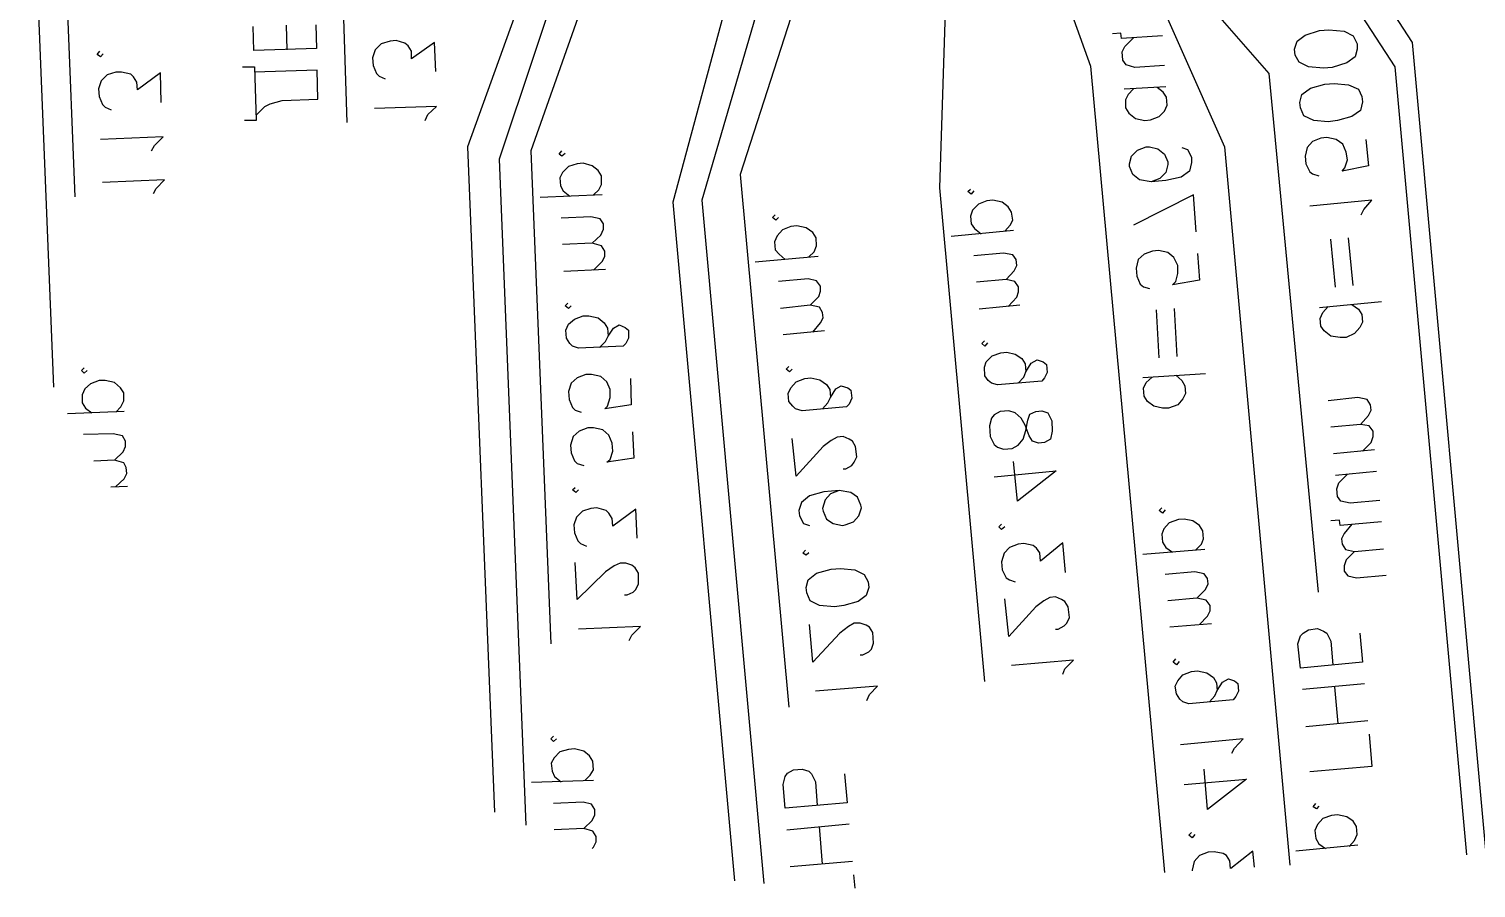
# Model space of a CAD drawing. Header units: metres. Extents: x 131 to 658, y 22 to 173.
# Drawn here: x 418.8 to 443.13, y 22.41 to 36.85 of the extents above; entities that cross this region are included whole.
import ezdxf

# ---------------------------------------------------------------- set-up
doc = ezdxf.new("R2010")
doc.units = ezdxf.units.M
for name, color, linetype in [('ELECTR_CABLE', 7, 'Continuous'), ('ELECTR_CABLE_COMM', 7, 'Continuous'), ('SEWER', 7, 'Continuous'), ('WATER_PIPELINE', 7, 'Continuous')]:
    doc.layers.add(name, color=color, linetype=linetype)

msp = doc.modelspace()

# ---------------------------------------------------------------- linework, layer by layer
at = {"layer": 'ELECTR_CABLE'}
for points in [[(432.874, 76.309), (433.084, 77.263), (418.437, 50.054), (419.211, 30.829)], [(433.051, 70.838), (433.362, 71.77), (433.362, 71.77), (418.925, 50.176), (418.925, 50.176), (419.569, 34.03)], [(434.305, 56.656), (434.383, 57.633), (426.171, 34.873), (426.623, 23.686)], [(434.327, 56.656), (434.383, 57.633), (426.704, 34.663), (427.15, 23.47)], [(434.427, 50.742), (434.416, 51.718), (429.622, 33.941), (430.659, 22.532)], [(434.427, 47.812), (434.438, 48.789), (430.111, 33.975), (431.154, 22.488)], [(435.115, 46.902), (434.383, 47.557), (441.762, 36.216), (442.967, 22.968)], [(434.416, 44.872), (434.449, 45.859), (434.449, 45.859), (430.754, 34.407), (430.754, 34.407), (431.575, 25.452)], [(435.004, 44.283), (434.383, 45.049), (438.899, 34.873), (439.995, 22.795)], [(434.949, 41.731), (434.383, 42.53), (436.647, 36.227), (437.887, 22.674)], [(440.497, 39.501), (439.765, 40.144), (442.051, 36.627), (443.292, 22.986)], [(434.516, 38.835), (434.283, 39.778), (434.283, 39.778), (434.105, 34.185), (434.105, 34.185), (434.86, 25.885)], [(420.046, 36.438), (420.001, 36.383), (420.001, 36.383), (419.946, 36.427), (419.946, 36.427), (419.99, 36.482)], [(421.022, 35.617), (421.011, 36.116), (421.011, 36.116), (420.623, 35.828), (420.623, 35.828), (420.612, 35.961), (420.612, 35.961), (420.556, 36.05), (420.556, 36.05), (420.512, 36.094), (420.512, 36.094), (420.356, 36.127), (420.356, 36.127), (420.257, 36.127), (420.257, 36.127), (420.112, 36.083), (420.112, 36.083), (420.012, 35.983), (420.012, 35.983), (419.968, 35.85), (419.968, 35.85), (419.979, 35.717), (419.979, 35.717), (420.035, 35.584), (420.035, 35.584), (420.079, 35.539), (420.079, 35.539), (420.179, 35.495)], [(420.856, 34.807), (420.911, 34.896), (420.911, 34.896), (421.056, 35.04), (421.056, 35.04), (420.001, 34.996)], [(420.889, 34.086), (420.934, 34.174), (420.934, 34.174), (421.078, 34.319), (421.078, 34.319), (420.035, 34.274)], [(434.682, 34.13), (434.638, 34.074), (434.638, 34.074), (434.583, 34.119), (434.583, 34.119), (434.627, 34.163)], [(435.204, 33.453), (435.293, 33.553), (435.293, 33.553), (435.337, 33.642), (435.337, 33.642), (435.315, 33.775), (435.315, 33.775), (435.259, 33.864), (435.259, 33.864), (435.16, 33.941), (435.16, 33.941), (435.004, 33.975), (435.004, 33.975), (434.904, 33.963), (434.904, 33.963), (434.76, 33.908), (434.76, 33.908), (434.66, 33.808), (434.66, 33.808), (434.627, 33.708), (434.627, 33.708), (434.638, 33.575), (434.638, 33.575), (434.693, 33.497), (434.693, 33.497), (434.804, 33.409)], [(431.398, 33.686), (431.353, 33.642), (431.353, 33.642), (431.298, 33.686), (431.298, 33.686), (431.342, 33.73)], [(431.908, 33.02), (431.997, 33.109), (431.997, 33.109), (432.041, 33.209), (432.041, 33.209), (432.03, 33.342), (432.03, 33.342), (431.975, 33.431), (431.975, 33.431), (431.864, 33.509), (431.864, 33.509), (431.708, 33.542), (431.708, 33.542), (431.609, 33.531), (431.609, 33.531), (431.464, 33.475), (431.464, 33.475), (431.376, 33.375), (431.376, 33.375), (431.331, 33.276), (431.331, 33.276), (431.342, 33.142), (431.342, 33.142), (431.409, 33.065), (431.409, 33.065), (431.509, 32.976)], [(435.348, 33.464), (434.305, 33.364)], [(432.064, 33.031), (431.009, 32.932)], [(435.226, 32.643), (435.359, 32.787), (435.359, 32.787), (435.404, 32.876), (435.404, 32.876), (435.393, 32.976), (435.393, 32.976), (435.337, 33.054), (435.337, 33.054), (435.182, 33.087), (435.182, 33.087), (434.682, 33.042)], [(431.93, 32.21), (432.075, 32.354), (432.075, 32.354), (432.108, 32.443), (432.108, 32.443), (432.108, 32.532), (432.108, 32.532), (432.041, 32.621), (432.041, 32.621), (431.897, 32.654), (431.897, 32.654), (431.398, 32.61)], [(435.259, 32.188), (435.404, 32.343), (435.404, 32.343), (435.437, 32.432), (435.437, 32.432), (435.437, 32.521), (435.437, 32.521), (435.37, 32.61), (435.37, 32.61), (435.226, 32.643), (435.226, 32.643), (434.727, 32.599)], [(431.975, 31.755), (432.108, 31.911), (432.108, 31.911), (432.152, 31.999), (432.152, 31.999), (432.141, 32.088), (432.141, 32.088), (432.086, 32.177), (432.086, 32.177), (431.93, 32.21), (431.93, 32.21), (431.431, 32.155)], [(435.459, 32.21), (434.771, 32.144)], [(432.175, 31.777), (431.475, 31.711)], [(434.915, 31.578), (434.871, 31.522), (434.871, 31.522), (434.816, 31.567), (434.816, 31.567), (434.86, 31.611)], [(435.426, 30.901), (435.526, 31.001), (435.526, 31.001), (435.559, 31.089), (435.559, 31.089), (435.648, 31.234), (435.648, 31.234), (435.748, 31.289), (435.748, 31.289), (435.848, 31.256), (435.848, 31.256), (435.903, 31.211), (435.903, 31.211), (435.914, 31.078), (435.914, 31.078), (435.87, 30.99), (435.87, 30.99), (435.825, 30.934), (435.825, 30.934), (435.082, 30.868), (435.082, 30.868), (434.982, 30.901), (434.982, 30.901), (434.927, 30.945), (434.927, 30.945), (434.871, 31.023), (434.871, 31.023), (434.86, 31.167), (434.86, 31.167), (434.893, 31.256), (434.893, 31.256), (434.993, 31.356), (434.993, 31.356), (435.137, 31.411), (435.137, 31.411), (435.237, 31.422), (435.237, 31.422), (435.381, 31.389), (435.381, 31.389), (435.492, 31.311), (435.492, 31.311), (435.548, 31.223), (435.548, 31.223), (435.559, 31.089)], [(419.779, 31.112), (419.724, 31.067), (419.724, 31.067), (419.68, 31.112), (419.68, 31.112), (419.724, 31.156)], [(431.631, 31.134), (431.586, 31.089), (431.586, 31.089), (431.531, 31.134), (431.531, 31.134), (431.575, 31.178)], [(420.257, 30.413), (420.345, 30.501), (420.345, 30.501), (420.39, 30.601), (420.39, 30.601), (420.39, 30.734), (420.39, 30.734), (420.334, 30.823), (420.334, 30.823), (420.234, 30.912), (420.234, 30.912), (420.079, 30.945), (420.079, 30.945), (419.979, 30.945), (419.979, 30.945), (419.835, 30.89), (419.835, 30.89), (419.735, 30.801), (419.735, 30.801), (419.691, 30.701), (419.691, 30.701), (419.691, 30.568), (419.691, 30.568), (419.746, 30.479), (419.746, 30.479), (419.857, 30.401)], [(432.141, 30.468), (432.23, 30.568), (432.23, 30.568), (432.274, 30.657), (432.274, 30.657), (432.363, 30.801), (432.363, 30.801), (432.452, 30.856), (432.452, 30.856), (432.563, 30.823), (432.563, 30.823), (432.618, 30.779), (432.618, 30.779), (432.63, 30.646), (432.63, 30.646), (432.585, 30.546), (432.585, 30.546), (432.541, 30.501), (432.541, 30.501), (431.797, 30.435), (431.797, 30.435), (431.686, 30.468), (431.686, 30.468), (431.642, 30.512), (431.642, 30.512), (431.575, 30.59), (431.575, 30.59), (431.564, 30.723), (431.564, 30.723), (431.609, 30.823), (431.609, 30.823), (431.697, 30.923), (431.697, 30.923), (431.842, 30.978), (431.842, 30.978), (431.942, 30.99), (431.942, 30.99), (432.097, 30.956), (432.097, 30.956), (432.208, 30.879), (432.208, 30.879), (432.263, 30.79), (432.263, 30.79), (432.274, 30.657)], [(420.401, 30.424), (419.444, 30.383)], [(436.003, 30.091), (435.97, 29.958), (435.97, 29.958), (435.87, 29.902), (435.87, 29.902), (435.77, 29.891), (435.77, 29.891), (435.67, 29.924), (435.67, 29.924), (435.615, 30.013), (435.615, 30.013), (435.548, 30.191), (435.548, 30.191), (435.481, 30.313), (435.481, 30.313), (435.381, 30.401), (435.381, 30.401), (435.271, 30.435), (435.271, 30.435), (435.126, 30.424), (435.126, 30.424), (435.026, 30.368), (435.026, 30.368), (434.982, 30.313), (434.982, 30.313), (434.949, 30.18), (434.949, 30.18), (434.96, 30.002), (434.96, 30.002), (435.026, 29.869), (435.026, 29.869), (435.082, 29.824), (435.082, 29.824), (435.182, 29.791), (435.182, 29.791), (435.326, 29.802), (435.326, 29.802), (435.426, 29.858), (435.426, 29.858), (435.515, 29.958), (435.515, 29.958), (435.559, 30.102), (435.559, 30.102), (435.592, 30.279), (435.592, 30.279), (435.626, 30.379), (435.626, 30.379), (435.725, 30.424), (435.725, 30.424), (435.825, 30.435), (435.825, 30.435), (435.925, 30.401), (435.925, 30.401), (435.992, 30.268), (435.992, 30.268), (436.003, 30.091)], [(420.234, 29.602), (420.379, 29.747), (420.379, 29.747), (420.423, 29.836), (420.423, 29.836), (420.423, 29.924), (420.423, 29.924), (420.368, 30.013), (420.368, 30.013), (420.212, 30.046), (420.212, 30.046), (419.713, 30.035)], [(432.485, 29.458), (432.53, 29.458), (432.53, 29.458), (432.63, 29.514), (432.63, 29.514), (432.674, 29.569), (432.674, 29.569), (432.718, 29.658), (432.718, 29.658), (432.696, 29.836), (432.696, 29.836), (432.641, 29.924), (432.641, 29.924), (432.585, 29.958), (432.585, 29.958), (432.485, 30.002), (432.485, 30.002), (432.385, 29.991), (432.385, 29.991), (432.285, 29.935), (432.285, 29.935), (432.152, 29.836), (432.152, 29.836), (431.697, 29.336), (431.697, 29.336), (431.631, 29.969)], [(420.257, 29.159), (420.401, 29.292), (420.445, 29.381), (420.434, 29.48), (420.39, 29.558), (420.234, 29.602), (419.887, 29.587)], [(435.026, 29.325), (436.07, 29.425), (436.07, 29.425), (435.415, 28.914), (435.415, 28.914), (435.348, 29.58)], [(420.456, 29.159), (420.175, 29.15)], [(432.419, 29.092), (432.274, 29.037), (432.274, 29.037), (432.186, 28.937), (432.186, 28.937), (432.141, 28.792), (432.141, 28.792), (432.152, 28.748), (432.152, 28.748), (432.208, 28.615), (432.208, 28.615), (432.319, 28.537), (432.319, 28.537), (432.474, 28.504), (432.474, 28.504), (432.519, 28.515), (432.519, 28.515), (432.663, 28.57), (432.663, 28.57), (432.752, 28.67), (432.752, 28.67), (432.796, 28.803), (432.796, 28.803), (432.785, 28.848), (432.785, 28.848), (432.729, 28.981), (432.729, 28.981), (432.618, 29.059), (432.618, 29.059), (432.419, 29.092), (432.419, 29.092), (432.163, 29.07), (432.163, 29.07), (431.919, 29.003), (431.919, 29.003), (431.786, 28.892), (431.786, 28.892), (431.742, 28.759), (431.742, 28.759), (431.753, 28.67), (431.753, 28.67), (431.819, 28.537), (431.819, 28.537), (431.919, 28.504)], [(437.9, 28.77), (437.856, 28.715), (437.856, 28.715), (437.801, 28.759), (437.801, 28.759), (437.845, 28.803)], [(435.204, 28.482), (435.148, 28.437), (435.148, 28.437), (435.104, 28.482), (435.104, 28.482), (435.148, 28.526)], [(438.411, 28.093), (438.511, 28.193), (438.511, 28.193), (438.544, 28.282), (438.544, 28.282), (438.533, 28.415), (438.533, 28.415), (438.477, 28.504), (438.477, 28.504), (438.367, 28.582), (438.367, 28.582), (438.222, 28.615), (438.222, 28.615), (438.122, 28.604), (438.122, 28.604), (437.967, 28.548), (437.967, 28.548), (437.878, 28.448), (437.878, 28.448), (437.845, 28.36), (437.845, 28.36), (437.856, 28.226), (437.856, 28.226), (437.912, 28.138), (437.912, 28.138), (438.023, 28.06)], [(431.908, 28.049), (431.864, 28.005), (431.864, 28.005), (431.808, 28.038), (431.808, 28.038), (431.853, 28.093)], [(436.225, 27.716), (436.18, 28.215), (436.18, 28.215), (435.803, 27.905), (435.803, 27.905), (435.792, 28.049), (435.792, 28.049), (435.737, 28.127), (435.737, 28.127), (435.681, 28.171), (435.681, 28.171), (435.526, 28.204), (435.526, 28.204), (435.426, 28.193), (435.426, 28.193), (435.282, 28.138), (435.282, 28.138), (435.193, 28.038), (435.193, 28.038), (435.148, 27.894), (435.148, 27.894), (435.16, 27.76), (435.16, 27.76), (435.226, 27.627), (435.226, 27.627), (435.282, 27.594), (435.282, 27.594), (435.381, 27.561)], [(438.566, 28.104), (437.523, 28.016)], [(432.918, 27.461), (432.874, 27.328), (432.874, 27.328), (432.74, 27.228), (432.74, 27.228), (432.496, 27.161), (432.496, 27.161), (432.341, 27.139), (432.341, 27.139), (432.086, 27.161), (432.086, 27.161), (431.93, 27.239), (431.93, 27.239), (431.875, 27.372), (431.875, 27.372), (431.864, 27.461), (431.864, 27.461), (431.897, 27.594), (431.897, 27.594), (432.041, 27.705), (432.041, 27.705), (432.285, 27.772), (432.285, 27.772), (432.441, 27.783), (432.441, 27.783), (432.685, 27.76), (432.685, 27.76), (432.84, 27.683), (432.84, 27.683), (432.907, 27.561), (432.907, 27.561), (432.918, 27.461)], [(438.433, 27.283), (438.577, 27.428), (438.577, 27.428), (438.622, 27.527), (438.622, 27.527), (438.611, 27.616), (438.611, 27.616), (438.555, 27.694), (438.555, 27.694), (438.4, 27.727), (438.4, 27.727), (437.9, 27.683)], [(436.058, 26.762), (436.103, 26.762), (436.103, 26.762), (436.203, 26.817), (436.203, 26.817), (436.247, 26.862), (436.247, 26.862), (436.291, 26.961), (436.291, 26.961), (436.269, 27.139), (436.269, 27.139), (436.214, 27.228), (436.214, 27.228), (436.158, 27.261), (436.158, 27.261), (436.058, 27.305), (436.058, 27.305), (435.959, 27.294), (435.959, 27.294), (435.859, 27.239), (435.859, 27.239), (435.725, 27.139), (435.725, 27.139), (435.271, 26.64), (435.271, 26.64), (435.204, 27.272)], [(438.477, 26.839), (438.611, 26.984), (438.611, 26.984), (438.655, 27.072), (438.655, 27.072), (438.655, 27.161), (438.655, 27.161), (438.588, 27.25), (438.588, 27.25), (438.433, 27.283), (438.433, 27.283), (437.945, 27.239)], [(432.774, 26.329), (432.818, 26.329), (432.818, 26.329), (432.918, 26.384), (432.918, 26.384), (432.962, 26.429), (432.962, 26.429), (432.996, 26.529), (432.996, 26.529), (432.985, 26.706), (432.985, 26.706), (432.929, 26.795), (432.929, 26.795), (432.874, 26.828), (432.874, 26.828), (432.774, 26.862), (432.774, 26.862), (432.674, 26.862), (432.674, 26.862), (432.574, 26.806), (432.574, 26.806), (432.43, 26.695), (432.43, 26.695), (431.975, 26.207), (431.975, 26.207), (431.919, 26.839)], [(438.677, 26.85), (437.978, 26.795)], [(441.174, 26.695), (441.218, 26.207), (441.218, 26.207), (440.175, 26.107), (440.175, 26.107), (440.131, 26.518), (440.131, 26.518), (440.175, 26.651), (440.175, 26.651), (440.22, 26.695), (440.22, 26.695), (440.308, 26.751), (440.308, 26.751), (440.464, 26.773), (440.464, 26.773), (440.564, 26.728), (440.564, 26.728), (440.619, 26.695), (440.619, 26.695), (440.686, 26.562), (440.686, 26.562), (440.719, 26.162)], [(436.18, 26.007), (436.214, 26.096), (436.214, 26.096), (436.358, 26.24), (436.358, 26.24), (435.315, 26.151)], [(438.133, 26.218), (438.089, 26.162), (438.089, 26.162), (438.034, 26.207), (438.034, 26.207), (438.078, 26.262)], [(438.644, 25.541), (438.733, 25.641), (438.733, 25.641), (438.777, 25.73), (438.777, 25.73), (438.866, 25.874), (438.866, 25.874), (438.966, 25.929), (438.966, 25.929), (439.066, 25.896), (439.066, 25.896), (439.121, 25.852), (439.121, 25.852), (439.132, 25.719), (439.132, 25.719), (439.088, 25.63), (439.088, 25.63), (439.043, 25.574), (439.043, 25.574), (438.3, 25.508), (438.3, 25.508), (438.2, 25.541), (438.2, 25.541), (438.145, 25.585), (438.145, 25.585), (438.089, 25.674), (438.089, 25.674), (438.067, 25.807), (438.067, 25.807), (438.111, 25.896), (438.111, 25.896), (438.2, 25.996), (438.2, 25.996), (438.344, 26.051), (438.344, 26.051), (438.444, 26.063), (438.444, 26.063), (438.6, 26.029), (438.6, 26.029), (438.711, 25.952), (438.711, 25.952), (438.766, 25.863), (438.766, 25.863), (438.777, 25.73)], [(432.885, 25.563), (432.929, 25.663), (432.929, 25.663), (433.062, 25.807), (433.062, 25.807), (432.019, 25.719)], [(440.209, 25.752), (441.252, 25.852)], [(440.808, 25.175), (440.752, 25.796)], [(441.307, 25.219), (440.264, 25.119)], [(427.669, 24.92), (427.614, 24.875), (427.614, 24.875), (427.569, 24.92), (427.569, 24.92), (427.614, 24.964)], [(439.021, 24.676), (439.066, 24.764), (439.066, 24.764), (439.21, 24.92), (439.21, 24.92), (438.156, 24.82)], [(441.329, 24.997), (441.374, 24.454), (441.374, 24.454), (440.331, 24.365)], [(428.146, 24.221), (428.235, 24.309), (428.235, 24.309), (428.291, 24.398), (428.291, 24.398), (428.28, 24.542), (428.28, 24.542), (428.224, 24.631), (428.224, 24.631), (428.124, 24.709), (428.124, 24.709), (427.969, 24.753), (427.969, 24.753), (427.869, 24.742), (427.869, 24.742), (427.725, 24.698), (427.725, 24.698), (427.625, 24.598), (427.625, 24.598), (427.58, 24.509), (427.58, 24.509), (427.592, 24.376), (427.592, 24.376), (427.636, 24.287), (427.636, 24.287), (427.747, 24.198)], [(432.507, 24.332), (432.552, 23.843), (432.552, 23.843), (431.509, 23.754), (431.509, 23.754), (431.475, 24.154), (431.475, 24.154), (431.509, 24.287), (431.509, 24.287), (431.553, 24.343), (431.553, 24.343), (431.653, 24.398), (431.653, 24.398), (431.797, 24.409), (431.797, 24.409), (431.908, 24.376), (431.908, 24.376), (431.953, 24.332), (431.953, 24.332), (432.019, 24.198), (432.019, 24.198), (432.052, 23.799)], [(438.222, 24.154), (439.265, 24.243), (439.265, 24.243), (438.611, 23.732), (438.611, 23.732), (438.555, 24.409)], [(428.291, 24.221), (427.248, 24.187)], [(428.124, 23.41), (428.268, 23.544), (428.268, 23.544), (428.313, 23.644), (428.313, 23.644), (428.313, 23.732), (428.313, 23.732), (428.257, 23.821), (428.257, 23.821), (428.113, 23.854), (428.113, 23.854), (427.614, 23.832)], [(440.486, 23.788), (440.442, 23.743), (440.442, 23.743), (440.386, 23.777), (440.386, 23.777), (440.431, 23.832)], [(440.996, 23.111), (441.085, 23.211), (441.085, 23.211), (441.13, 23.311), (441.13, 23.311), (441.119, 23.444), (441.119, 23.444), (441.063, 23.533), (441.063, 23.533), (440.952, 23.61), (440.952, 23.61), (440.797, 23.644), (440.797, 23.644), (440.697, 23.632), (440.697, 23.632), (440.553, 23.577), (440.553, 23.577), (440.464, 23.477), (440.464, 23.477), (440.419, 23.377), (440.419, 23.377), (440.431, 23.244), (440.431, 23.244), (440.486, 23.155), (440.486, 23.155), (440.597, 23.078)], [(428.267, 23.076), (428.291, 23.1), (428.335, 23.189), (428.335, 23.277), (428.28, 23.366), (428.124, 23.41), (427.625, 23.388)], [(431.542, 23.388), (432.585, 23.488)], [(432.141, 22.811), (432.086, 23.444)], [(438.4, 23.311), (438.355, 23.255), (438.355, 23.255), (438.3, 23.3), (438.3, 23.3), (438.344, 23.344)], [(441.141, 23.133), (440.098, 23.033)], [(438.999, 22.738), (438.988, 22.867), (438.932, 22.956), (438.877, 22.989), (438.722, 23.022), (438.622, 23.011), (438.477, 22.956), (438.389, 22.856), (438.355, 22.711), (438.356, 22.701)], [(439.401, 22.76), (439.376, 23.033), (439.004, 22.738)], [(432.641, 22.856), (431.597, 22.767)], [(432.663, 22.634), (432.681, 22.41)]]:
    msp.add_lwpolyline(points, dxfattribs=at)
at = {"layer": 'ELECTR_CABLE_COMM'}
for points in [[(435.947, 58.665), (436.014, 59.641), (436.014, 59.641), (427.236, 34.807), (427.236, 34.807), (427.569, 26.518)], [(427.813, 34.762), (427.758, 34.718), (427.758, 34.718), (427.714, 34.751), (427.714, 34.751), (427.758, 34.807)], [(428.291, 34.063), (428.379, 34.152), (428.379, 34.152), (428.424, 34.241), (428.424, 34.241), (428.424, 34.385), (428.424, 34.385), (428.368, 34.474), (428.368, 34.474), (428.268, 34.552), (428.268, 34.552), (428.113, 34.596), (428.113, 34.596), (428.013, 34.585), (428.013, 34.585), (427.869, 34.541), (427.869, 34.541), (427.769, 34.441), (427.769, 34.441), (427.725, 34.352), (427.725, 34.352), (427.736, 34.219), (427.736, 34.219), (427.78, 34.13), (427.78, 34.13), (427.891, 34.041)], [(428.435, 34.063), (427.392, 34.019)], [(428.268, 33.253), (428.413, 33.386), (428.413, 33.386), (428.457, 33.486), (428.457, 33.486), (428.457, 33.575), (428.457, 33.575), (428.402, 33.664), (428.402, 33.664), (428.246, 33.697), (428.246, 33.697), (427.747, 33.675)], [(428.291, 32.798), (428.435, 32.943), (428.435, 32.943), (428.479, 33.031), (428.479, 33.031), (428.479, 33.12), (428.479, 33.12), (428.424, 33.209), (428.424, 33.209), (428.268, 33.253), (428.268, 33.253), (427.769, 33.231)], [(428.49, 32.809), (427.791, 32.776)], [(427.913, 32.199), (427.869, 32.155), (427.869, 32.155), (427.813, 32.199), (427.813, 32.199), (427.858, 32.244)], [(428.391, 31.5), (428.49, 31.6), (428.49, 31.6), (428.535, 31.689), (428.535, 31.689), (428.624, 31.822), (428.624, 31.822), (428.723, 31.877), (428.723, 31.877), (428.823, 31.833), (428.823, 31.833), (428.879, 31.789), (428.879, 31.789), (428.879, 31.655), (428.879, 31.655), (428.834, 31.567), (428.834, 31.567), (428.79, 31.522), (428.79, 31.522), (428.035, 31.489), (428.035, 31.489), (427.936, 31.522), (427.936, 31.522), (427.891, 31.567), (427.891, 31.567), (427.836, 31.655), (427.836, 31.655), (427.825, 31.789), (427.825, 31.789), (427.869, 31.888), (427.869, 31.888), (427.969, 31.977), (427.969, 31.977), (428.113, 32.033), (428.113, 32.033), (428.213, 32.033), (428.213, 32.033), (428.368, 31.999), (428.368, 31.999), (428.468, 31.911), (428.468, 31.911), (428.524, 31.822), (428.524, 31.822), (428.535, 31.689)], [(428.912, 30.978), (428.923, 30.535), (428.923, 30.535), (428.479, 30.468), (428.479, 30.468), (428.524, 30.512), (428.524, 30.512), (428.568, 30.657), (428.568, 30.657), (428.568, 30.79), (428.568, 30.79), (428.513, 30.923), (428.513, 30.923), (428.413, 31.012), (428.413, 31.012), (428.257, 31.045), (428.257, 31.045), (428.158, 31.045), (428.158, 31.045), (428.013, 30.99), (428.013, 30.99), (427.913, 30.901), (427.913, 30.901), (427.869, 30.757), (427.869, 30.757), (427.88, 30.623), (427.88, 30.623), (427.936, 30.49), (427.936, 30.49), (427.98, 30.446), (427.98, 30.446), (428.08, 30.413)], [(428.945, 30.08), (428.968, 29.636), (428.968, 29.636), (428.513, 29.569), (428.513, 29.569), (428.568, 29.614), (428.568, 29.614), (428.612, 29.758), (428.612, 29.758), (428.601, 29.891), (428.601, 29.891), (428.546, 30.024), (428.546, 30.024), (428.446, 30.113), (428.446, 30.113), (428.291, 30.146), (428.291, 30.146), (428.191, 30.146), (428.191, 30.146), (428.047, 30.091), (428.047, 30.091), (427.947, 30.002), (427.947, 30.002), (427.902, 29.858), (427.902, 29.858), (427.913, 29.725), (427.913, 29.725), (427.969, 29.591), (427.969, 29.591), (428.013, 29.547), (428.013, 29.547), (428.124, 29.514)], [(428.035, 29.103), (427.991, 29.059), (427.991, 29.059), (427.936, 29.103), (427.936, 29.103), (427.98, 29.147)], [(429.023, 28.293), (429.001, 28.781), (429.001, 28.781), (428.612, 28.493), (428.612, 28.493), (428.601, 28.626), (428.601, 28.626), (428.546, 28.715), (428.546, 28.715), (428.501, 28.759), (428.501, 28.759), (428.346, 28.803), (428.346, 28.803), (428.246, 28.792), (428.246, 28.792), (428.102, 28.748), (428.102, 28.748), (428.002, 28.648), (428.002, 28.648), (427.958, 28.515), (427.958, 28.515), (427.969, 28.382), (427.969, 28.382), (428.024, 28.249), (428.024, 28.249), (428.069, 28.204), (428.069, 28.204), (428.169, 28.16)], [(428.812, 27.339), (428.857, 27.339), (428.857, 27.339), (428.956, 27.383), (428.956, 27.383), (429.001, 27.428), (429.001, 27.428), (429.045, 27.527), (429.045, 27.527), (429.045, 27.705), (429.045, 27.705), (428.99, 27.794), (428.99, 27.794), (428.934, 27.838), (428.934, 27.838), (428.834, 27.871), (428.834, 27.871), (428.735, 27.871), (428.735, 27.871), (428.635, 27.827), (428.635, 27.827), (428.49, 27.727), (428.49, 27.727), (428.013, 27.261), (428.013, 27.261), (427.98, 27.882)], [(428.89, 26.573), (428.934, 26.662), (428.934, 26.662), (429.079, 26.806), (429.079, 26.806), (428.035, 26.762)]]:
    msp.add_lwpolyline(points, dxfattribs=at)
at = {"layer": 'SEWER'}
for points in [[(438.999, 37.237), (438.189, 37.77), (438.189, 37.77), (439.643, 36.105), (439.643, 36.105), (440.475, 27.383)], [(437.856, 36.738), (437.168, 36.693), (437.168, 36.693), (437.157, 36.782), (437.157, 36.782), (437.013, 36.771)], [(441.13, 36.516), (441.096, 36.383), (441.096, 36.383), (440.952, 36.283), (440.952, 36.283), (440.708, 36.205), (440.708, 36.205), (440.564, 36.194), (440.564, 36.194), (440.308, 36.216), (440.308, 36.216), (440.153, 36.294), (440.153, 36.294), (440.087, 36.416), (440.087, 36.416), (440.075, 36.516), (440.075, 36.516), (440.12, 36.649), (440.12, 36.649), (440.253, 36.749), (440.253, 36.749), (440.497, 36.826), (440.497, 36.826), (440.652, 36.838), (440.652, 36.838), (440.908, 36.815), (440.908, 36.815), (441.063, 36.738), (441.063, 36.738), (441.13, 36.605), (441.13, 36.605), (441.13, 36.516)], [(437.889, 36.238), (437.39, 36.205), (437.39, 36.205), (437.246, 36.249), (437.246, 36.249), (437.19, 36.327), (437.19, 36.327), (437.179, 36.471), (437.179, 36.471), (437.224, 36.56), (437.224, 36.56), (437.368, 36.704)], [(437.912, 35.883), (437.212, 35.839)], [(437.368, 35.85), (437.279, 35.75), (437.279, 35.75), (437.235, 35.661), (437.235, 35.661), (437.235, 35.528), (437.235, 35.528), (437.29, 35.439), (437.29, 35.439), (437.346, 35.395), (437.346, 35.395), (437.401, 35.351), (437.401, 35.351), (437.556, 35.317), (437.556, 35.317), (437.656, 35.328), (437.656, 35.328), (437.801, 35.384), (437.801, 35.384), (437.889, 35.473), (437.889, 35.473), (437.934, 35.573), (437.934, 35.573), (437.923, 35.706), (437.923, 35.706), (437.867, 35.794), (437.867, 35.794), (437.767, 35.872)], [(441.218, 35.628), (441.185, 35.484), (441.185, 35.484), (441.041, 35.384), (441.041, 35.384), (440.797, 35.317), (440.797, 35.317), (440.641, 35.295), (440.641, 35.295), (440.397, 35.317), (440.397, 35.317), (440.231, 35.395), (440.231, 35.395), (440.175, 35.528), (440.175, 35.528), (440.164, 35.617), (440.164, 35.617), (440.197, 35.75), (440.197, 35.75), (440.342, 35.861), (440.342, 35.861), (440.586, 35.928), (440.586, 35.928), (440.741, 35.939), (440.741, 35.939), (440.985, 35.917), (440.985, 35.917), (441.152, 35.839), (441.152, 35.839), (441.207, 35.717), (441.207, 35.717), (441.218, 35.628)], [(438.178, 34.862), (438.278, 34.829), (438.278, 34.829), (438.344, 34.696), (438.344, 34.696), (438.344, 34.607), (438.344, 34.607), (438.311, 34.463), (438.311, 34.463), (438.167, 34.363), (438.167, 34.363), (437.912, 34.307), (437.912, 34.307), (437.667, 34.285), (437.667, 34.285), (437.468, 34.319), (437.468, 34.319), (437.357, 34.407), (437.357, 34.407), (437.301, 34.541), (437.301, 34.541), (437.301, 34.585), (437.301, 34.585), (437.335, 34.718), (437.335, 34.718), (437.434, 34.818), (437.434, 34.818), (437.579, 34.873), (437.579, 34.873), (437.634, 34.873), (437.634, 34.873), (437.778, 34.84), (437.778, 34.84), (437.889, 34.751), (437.889, 34.751), (437.945, 34.618), (437.945, 34.618), (437.945, 34.574), (437.945, 34.574), (437.912, 34.441), (437.912, 34.441), (437.812, 34.341), (437.812, 34.341), (437.667, 34.285)], [(441.274, 34.996), (441.318, 34.552), (441.318, 34.552), (440.874, 34.463), (440.874, 34.463), (440.919, 34.518), (440.919, 34.518), (440.963, 34.651), (440.963, 34.651), (440.941, 34.785), (440.941, 34.785), (440.885, 34.918), (440.885, 34.918), (440.775, 34.996), (440.775, 34.996), (440.619, 35.029), (440.619, 35.029), (440.519, 35.018), (440.519, 35.018), (440.375, 34.962), (440.375, 34.962), (440.286, 34.862), (440.286, 34.862), (440.253, 34.718), (440.253, 34.718), (440.264, 34.585), (440.264, 34.585), (440.331, 34.452), (440.331, 34.452), (440.375, 34.418), (440.375, 34.418), (440.486, 34.385)], [(438.422, 33.442), (438.378, 34.063), (438.378, 34.063), (437.368, 33.553)], [(441.196, 33.73), (441.241, 33.819), (441.241, 33.819), (441.374, 33.975), (441.374, 33.975), (440.331, 33.875)], [(441.063, 32.543), (440.985, 33.342)], [(438.444, 33.076), (438.477, 32.632), (438.477, 32.632), (438.023, 32.554), (438.023, 32.554), (438.078, 32.61), (438.078, 32.61), (438.111, 32.743), (438.111, 32.743), (438.111, 32.876), (438.111, 32.876), (438.045, 33.009), (438.045, 33.009), (437.945, 33.098), (437.945, 33.098), (437.789, 33.131), (437.789, 33.131), (437.69, 33.12), (437.69, 33.12), (437.545, 33.065), (437.545, 33.065), (437.446, 32.976), (437.446, 32.976), (437.412, 32.832), (437.412, 32.832), (437.423, 32.698), (437.423, 32.698), (437.479, 32.565), (437.479, 32.565), (437.534, 32.521), (437.534, 32.521), (437.634, 32.488)], [(440.763, 32.51), (440.686, 33.32)], [(437.801, 31.322), (437.756, 32.133)], [(438.1, 31.345), (438.056, 32.155)], [(441.54, 32.266), (440.497, 32.166)], [(441.041, 32.221), (441.152, 32.144), (441.152, 32.144), (441.207, 32.055), (441.207, 32.055), (441.218, 31.922), (441.218, 31.922), (441.174, 31.833), (441.174, 31.833), (441.085, 31.733), (441.085, 31.733), (440.941, 31.666), (440.941, 31.666), (440.841, 31.666), (440.841, 31.666), (440.686, 31.689), (440.686, 31.689), (440.575, 31.777), (440.575, 31.777), (440.519, 31.855), (440.519, 31.855), (440.508, 31.988), (440.508, 31.988), (440.553, 32.088), (440.553, 32.088), (440.641, 32.188)], [(438.577, 31.056), (437.523, 30.99)], [(438.078, 31.034), (438.178, 30.945), (438.178, 30.945), (438.233, 30.856), (438.233, 30.856), (438.244, 30.723), (438.244, 30.723), (438.2, 30.634), (438.2, 30.634), (438.111, 30.535), (438.111, 30.535), (437.956, 30.479), (437.956, 30.479), (437.856, 30.479), (437.856, 30.479), (437.712, 30.512), (437.712, 30.512), (437.601, 30.59), (437.601, 30.59), (437.545, 30.679), (437.545, 30.679), (437.534, 30.812), (437.534, 30.812), (437.579, 30.912), (437.579, 30.912), (437.679, 31.001)], [(441.185, 30.202), (441.318, 30.357), (441.318, 30.357), (441.363, 30.446), (441.363, 30.446), (441.352, 30.535), (441.352, 30.535), (441.296, 30.623), (441.296, 30.623), (441.141, 30.657), (441.141, 30.657), (440.641, 30.601)], [(441.218, 29.758), (441.363, 29.902), (441.363, 29.902), (441.396, 30.002), (441.396, 30.002), (441.396, 30.091), (441.396, 30.091), (441.329, 30.18), (441.329, 30.18), (441.185, 30.202), (441.185, 30.202), (440.686, 30.157)], [(441.418, 29.78), (440.73, 29.713)], [(441.451, 29.414), (440.763, 29.347)], [(441.507, 28.926), (441.008, 28.881), (441.008, 28.881), (440.852, 28.914), (440.852, 28.914), (440.797, 28.992), (440.797, 28.992), (440.786, 29.125), (440.786, 29.125), (440.819, 29.225), (440.819, 29.225), (440.963, 29.369)], [(441.54, 28.57), (440.841, 28.504), (440.841, 28.504), (440.83, 28.593), (440.83, 28.593), (440.686, 28.582)], [(441.041, 28.526), (440.908, 28.371), (440.908, 28.371), (440.863, 28.282), (440.863, 28.282), (440.874, 28.193), (440.874, 28.193), (440.93, 28.104), (440.93, 28.104), (441.085, 28.071), (441.085, 28.071), (441.573, 28.116)], [(441.085, 28.071), (440.941, 27.927), (440.941, 27.927), (440.908, 27.827), (440.908, 27.827), (440.908, 27.738), (440.908, 27.738), (440.974, 27.661), (440.974, 27.661), (441.119, 27.627), (441.119, 27.627), (441.618, 27.672)]]:
    msp.add_lwpolyline(points, dxfattribs=at)
at = {"layer": 'WATER_PIPELINE'}
for points in [[(431.32, 62.049), (431.697, 62.948), (431.697, 62.948), (423.586, 52.617), (423.586, 52.617), (424.14, 35.284)], [(423.619, 36.926), (423.63, 36.527), (423.63, 36.527), (422.576, 36.494), (422.576, 36.494), (422.565, 36.893)], [(423.12, 36.915), (423.131, 36.505)], [(425.639, 36.138), (425.616, 36.627), (425.616, 36.627), (425.228, 36.349), (425.228, 36.349), (425.228, 36.482), (425.228, 36.482), (425.172, 36.571), (425.172, 36.571), (425.117, 36.616), (425.117, 36.616), (424.973, 36.66), (424.973, 36.66), (424.873, 36.649), (424.873, 36.649), (424.718, 36.605), (424.718, 36.605), (424.618, 36.505), (424.618, 36.505), (424.573, 36.371), (424.573, 36.371), (424.584, 36.238), (424.584, 36.238), (424.64, 36.105), (424.64, 36.105), (424.684, 36.061), (424.684, 36.061), (424.784, 36.016)], [(422.387, 36.216), (422.587, 36.216), (422.587, 36.216), (422.62, 35.317), (422.62, 35.317), (422.42, 35.317)], [(422.62, 35.406), (422.764, 35.55), (422.764, 35.55), (422.853, 35.595), (422.853, 35.595), (423.053, 35.65), (423.053, 35.65), (423.652, 35.672), (423.652, 35.672), (423.641, 36.161), (423.641, 36.161), (422.587, 36.127)], [(425.461, 35.317), (425.505, 35.417), (425.505, 35.417), (425.65, 35.55), (425.65, 35.55), (424.607, 35.517)]]:
    msp.add_lwpolyline(points, dxfattribs=at)

doc.saveas('drawing.dxf')
